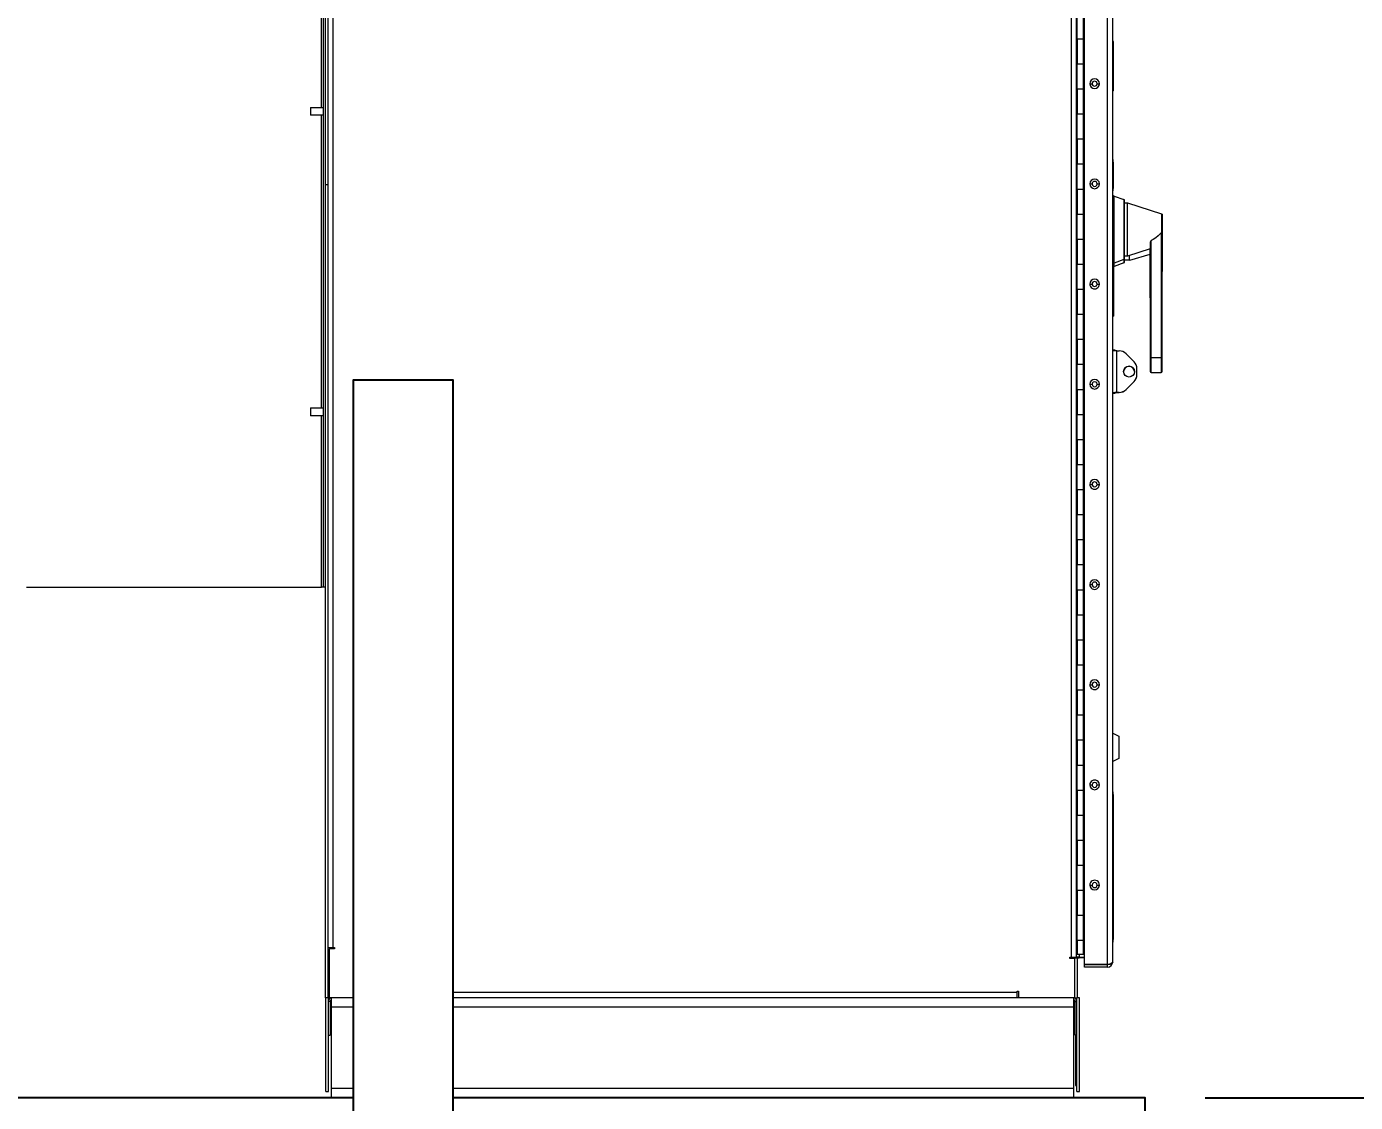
# Model space of a CAD drawing. Extents: x 1.3 to 36.8, y 1.2 to 24.4.
# Drawn here: x 10.109 to 11.215, y 20.621 to 21.516 of the extents above; entities that cross this region are included whole.
import ezdxf

# ---------------------------------------------------------------- set-up
doc = ezdxf.new("R2010")
doc.units = 0
doc.header["$LTSCALE"] = 96
doc.header["$MEASUREMENT"] = 0
doc.layers.add('Annotations', color=250, linetype='Continuous', lineweight=9)
doc.styles.add('Borrego', font='ARIALN.TTF')
doc.dimstyles.new('Borrego', dxfattribs={"dimtxt": 0.075, "dimasz": 0.1, "dimexe": 0.05, "dimexo": 0.05, "dimgap": 0.05, "dimtad": 0, "dimdec": 0, "dimzin": 0, "dimdsep": 46, "dimlunit": 3, "dimtxsty": 'Borrego', "dimcen": 0.05, "dimadec": 1, "dimazin": 0, "dimtfac": 1, "dimtdec": 0, "dimtofl": 0, "dimtmove": 0, "dimatfit": 3, "dimfxl": 1, "dimtolj": 1, "dimtzin": 0, "dimarcsym": 0})

# ---------------------------------------------------------------- blocks, each defined once
blk = doc.blocks.new('*D66')
at = {"layer": 'Annotations', "color": 0, "lineweight": -2}
for p, q in [((11.2082, 22.4716), (11.7337, 22.4716)), ((11.6837, 22.1693), (11.6837, 21.6817)), ((11.6837, 20.6457), (11.6837, 21.3356)), ((11.0896, 20.5457), (11.7337, 20.5457))]:
    blk.add_line(p, q, dxfattribs=at)
at = {"layer": 'Annotations', "color": 0}
for points in [[(11.6671, 22.3716), (11.7004, 22.3716), (11.6837, 22.4716)], [(11.6671, 20.6457), (11.7004, 20.6457), (11.6837, 20.5457)]]:
    blk.add_solid(points, dxfattribs=at)
at = {"layer": 'Defpoints', "color": 0}
for p in [(11.1582, 22.4716), (11.6837, 22.4716), (11.0396, 20.5457)]:
    blk.add_point(p, dxfattribs=at)
at = {"layer": 'Annotations', "color": 0, "lineweight": 9, "insert": (11.6837, 21.5086), "char_height": 0.0875, "attachment_point": 5, "rotation": 90, "style": 'Borrego'}
blk.add_mtext('\\A1;7\'-10"', dxfattribs=at)
blk = doc.blocks.new('*D70')
at = {"layer": 'Annotations', "color": 0, "lineweight": -2}
for p, q in [((11.4042, 20.7246), (11.4042, 20.8246)), ((11.0896, 20.6246), (11.4542, 20.6246)), ((11.0928, 20.5414), (11.4542, 20.5414)), ((11.4042, 20.4414), (11.4042, 20.3414))]:
    blk.add_line(p, q, dxfattribs=at)
at = {"layer": 'Annotations', "color": 0}
for points in [[(11.3875, 20.7246), (11.4208, 20.7246), (11.4042, 20.6246)], [(11.3875, 20.4414), (11.4208, 20.4414), (11.4042, 20.5414)]]:
    blk.add_solid(points, dxfattribs=at)
at = {"layer": 'Defpoints', "color": 0}
for p in [(11.0396, 20.6246), (11.0428, 20.5414), (11.4042, 20.5414)]:
    blk.add_point(p, dxfattribs=at)
at = {"layer": 'Annotations', "color": 0, "lineweight": 9, "insert": (11.4042, 20.9173), "char_height": 0.0875, "attachment_point": 5, "rotation": 90, "style": 'Borrego'}
blk.add_mtext('\\A1;4"', dxfattribs=at)

msp = doc.modelspace()

# ---------------------------------------------------------------- linework, layer by layer
at = {"color": 7, "linetype": 'Continuous', "lineweight": 15}
for p, q in [((10.3575, 22.0599), (10.3575, 21.38458)), ((10.35969, 22.0599), (10.35969, 21.38458)), ((10.36406, 20.74958), (10.36406, 22.06208)), ((10.98919, 20.73567), (10.98919, 22.03433)), ((11.00825, 20.73567), (11.00825, 22.03433)), ((11.01263, 20.73771), (11.01263, 22.03229)), ((10.35594, 21.04948), (10.35594, 22.02448)), ((10.97813, 22.02823), (10.97813, 20.74177)), ((10.9825, 20.74177), (10.9825, 22.02823)), ((10.35438, 21.44859), (10.35438, 21.69203)), ((10.98315, 21.50542), (10.98315, 21.52625)), ((10.98815, 21.52625), (10.98815, 21.50542)), ((10.98315, 21.50542), (10.9825, 21.50542)), ((10.98815, 21.50542), (10.98315, 21.50542)), ((10.98315, 21.50542), (10.98315, 21.48458)), ((10.98815, 21.50542), (10.98315, 21.50542)), ((10.98815, 21.50542), (10.98815, 21.48458)), ((11.01315, 21.50351), (11.01263, 21.50351)), ((11.01315, 21.4625), (11.01315, 21.50351)), ((10.98315, 21.48458), (10.9825, 21.48458)), ((10.98315, 21.46375), (10.98315, 21.48458)), ((10.98815, 21.48458), (10.98315, 21.48458)), ((10.98815, 21.48458), (10.98315, 21.48458)), ((10.98815, 21.48458), (10.98815, 21.46375)), ((10.98315, 21.46375), (10.9825, 21.46375)), ((10.98815, 21.46375), (10.98315, 21.46375)), ((10.98315, 21.46375), (10.98315, 21.44292)), ((10.98815, 21.46375), (10.98315, 21.46375)), ((10.98815, 21.46375), (10.98815, 21.44292)), ((11.01315, 21.4625), (11.01263, 21.4625)), ((10.3452, 21.44859), (10.35594, 21.44859)), ((10.3452, 21.44859), (10.3452, 21.44203)), ((10.35594, 21.44203), (10.3452, 21.44203)), ((10.35438, 21.19859), (10.35438, 21.44203)), ((10.98315, 21.44292), (10.9825, 21.44292)), ((10.98315, 21.42208), (10.98315, 21.44292)), ((10.98815, 21.44292), (10.98315, 21.44292)), ((10.98815, 21.44292), (10.98315, 21.44292)), ((10.98815, 21.44292), (10.98815, 21.42208)), ((10.98315, 21.42208), (10.9825, 21.42208)), ((10.98315, 21.42208), (10.98315, 21.40125)), ((10.98815, 21.42208), (10.98315, 21.42208)), ((10.98815, 21.42208), (10.98315, 21.42208)), ((10.98815, 21.42208), (10.98815, 21.40125)), ((11.01289, 21.40521), (11.01263, 21.40521)), ((11.01263, 21.40261), (11.01289, 21.40261)), ((11.01289, 21.40261), (11.01289, 21.40521)), ((11.01289, 21.40313), (11.01315, 21.40313)), ((11.01289, 21.39219), (11.01289, 21.40261)), ((11.01289, 21.40261), (11.01315, 21.40261)), ((11.01315, 21.40261), (11.01315, 21.40313)), ((11.01315, 21.39219), (11.01315, 21.40261)), ((10.98315, 21.40125), (10.9825, 21.40125)), ((10.98315, 21.38042), (10.98315, 21.40125)), ((10.98815, 21.40125), (10.98315, 21.40125)), ((10.98815, 21.40125), (10.98315, 21.40125)), ((10.98815, 21.40125), (10.98815, 21.38042)), ((11.01289, 21.39219), (11.01263, 21.39219)), ((11.01289, 21.38958), (11.01289, 21.39219)), ((11.01289, 21.39219), (11.01315, 21.39219)), ((11.01289, 21.39167), (11.01315, 21.39167)), ((11.01315, 21.39167), (11.01315, 21.39219)), ((11.01315, 21.38177), (11.01315, 21.39167)), ((10.3575, 21.38458), (10.35969, 21.38458)), ((10.3575, 21.38458), (10.35969, 21.38458)), ((10.3575, 21.38458), (10.3575, 20.70792)), ((10.35969, 21.38458), (10.35969, 20.70792)), ((10.98315, 21.38042), (10.9825, 21.38042)), ((10.98815, 21.38042), (10.98315, 21.38042)), ((10.98315, 21.38042), (10.98315, 21.35958)), ((10.98815, 21.38042), (10.98315, 21.38042)), ((10.98815, 21.38042), (10.98815, 21.35958)), ((11.01263, 21.38958), (11.01289, 21.38958)), ((11.01289, 21.38177), (11.01263, 21.38177)), ((11.01289, 21.38177), (11.01289, 21.38958)), ((11.01289, 21.37917), (11.01289, 21.38177)), ((11.01289, 21.38177), (11.01315, 21.38177)), ((11.01289, 21.38125), (11.01315, 21.38125)), ((11.01315, 21.38125), (11.01315, 21.38177)), ((11.01263, 21.37917), (11.01289, 21.37917)), ((11.01373, 21.37486), (11.02193, 21.37187)), ((11.01373, 21.34696), (11.01373, 21.37486)), ((11.02193, 21.37187), (11.02193, 21.32205)), ((11.02247, 21.34696), (11.02247, 21.3711)), ((11.02247, 21.36911), (11.02493, 21.36911)), ((11.02493, 21.36911), (11.05307, 21.35996)), ((11.02493, 21.34696), (11.02493, 21.36911)), ((10.98315, 21.35958), (10.9825, 21.35958)), ((10.98315, 21.33875), (10.98315, 21.35958)), ((10.98815, 21.35958), (10.98315, 21.35958)), ((10.98815, 21.35958), (10.98315, 21.35958)), ((10.98815, 21.35958), (10.98815, 21.33875)), ((11.05307, 21.35996), (11.05307, 21.34456)), ((11.05364, 21.35978), (11.05405, 21.35978)), ((11.05364, 21.35797), (11.05364, 21.35978)), ((11.05405, 21.35797), (11.05364, 21.35797)), ((11.05364, 21.35727), (11.05364, 21.35797)), ((11.05364, 21.34463), (11.05364, 21.35727)), ((11.05405, 21.35797), (11.05405, 21.35978)), ((11.05405, 21.31204), (11.05405, 21.35797)), ((11.01373, 21.31906), (11.01373, 21.34696)), ((11.02247, 21.32282), (11.02247, 21.34696)), ((11.02493, 21.32481), (11.02493, 21.34696)), ((10.98315, 21.33875), (10.9825, 21.33875)), ((10.98315, 21.33875), (10.98315, 21.31792)), ((10.98815, 21.33875), (10.98315, 21.33875)), ((10.98815, 21.33875), (10.98315, 21.33875)), ((10.98815, 21.33875), (10.98815, 21.31792)), ((11.04379, 21.33635), (11.04379, 21.24033)), ((11.04461, 21.24033), (11.04461, 21.33781)), ((11.05282, 21.34433), (11.05282, 21.24033)), ((11.05364, 21.24033), (11.05364, 21.34463)), ((11.02493, 21.32481), (11.02247, 21.32481)), ((11.04379, 21.33094), (11.02493, 21.32481)), ((11.04338, 21.32636), (11.02657, 21.32122)), ((11.02657, 21.32122), (11.02657, 21.32535)), ((11.04338, 21.33081), (11.04338, 21.30467)), ((10.98315, 21.31792), (10.9825, 21.31792)), ((10.98315, 21.29708), (10.98315, 21.31792)), ((10.98815, 21.31792), (10.98315, 21.31792)), ((10.98815, 21.31792), (10.98315, 21.31792)), ((10.98815, 21.31792), (10.98815, 21.29708)), ((11.01367, 21.275), (11.01367, 21.31904)), ((11.02193, 21.32205), (11.01373, 21.31906)), ((11.02193, 21.31934), (11.01373, 21.31635)), ((11.01373, 21.31635), (11.01373, 21.31906)), ((11.02193, 21.32205), (11.02193, 21.31934)), ((11.02247, 21.32011), (11.02247, 21.32282)), ((11.02657, 21.32153), (11.02247, 21.32153)), ((11.04338, 21.30467), (11.04338, 21.29088)), ((11.04379, 21.30467), (11.04338, 21.30467)), ((11.05405, 21.31204), (11.05364, 21.31204)), ((10.98315, 21.29708), (10.9825, 21.29708)), ((10.98315, 21.29708), (10.98315, 21.27625)), ((10.98815, 21.29708), (10.98315, 21.29708)), ((10.98815, 21.29708), (10.98315, 21.29708)), ((10.98815, 21.29708), (10.98815, 21.27625)), ((10.98315, 21.27625), (10.9825, 21.27625)), ((10.98315, 21.25542), (10.98315, 21.27625)), ((10.98815, 21.27625), (10.98315, 21.27625)), ((10.98815, 21.27625), (10.98315, 21.27625)), ((10.98815, 21.27625), (10.98815, 21.25542)), ((11.01367, 21.275), (11.01263, 21.275)), ((10.98315, 21.25542), (10.9825, 21.25542)), ((10.98815, 21.25542), (10.98315, 21.25542)), ((10.98315, 21.25542), (10.98315, 21.23458)), ((10.98815, 21.25542), (10.98315, 21.25542)), ((10.98815, 21.25542), (10.98815, 21.23458)), ((11.01263, 21.24685), (11.01427, 21.24685)), ((11.01427, 21.24685), (11.01427, 21.24608)), ((11.01591, 21.24608), (11.01263, 21.24608)), ((11.01591, 21.21153), (11.01591, 21.24608)), ((11.01591, 21.24608), (11.01789, 21.24608)), ((11.03032, 21.23705), (11.02369, 21.24367)), ((11.04379, 21.24033), (11.04461, 21.24033)), ((11.04379, 21.24033), (11.04379, 21.22885)), ((11.05282, 21.24033), (11.04461, 21.24033)), ((11.04461, 21.22803), (11.04461, 21.24033)), ((11.05282, 21.24033), (11.05364, 21.24033)), ((11.05282, 21.24033), (11.05282, 21.22803)), ((11.05364, 21.22885), (11.05364, 21.24033)), ((10.98315, 21.23458), (10.9825, 21.23458)), ((10.98315, 21.21375), (10.98315, 21.23458)), ((10.98815, 21.23458), (10.98315, 21.23458)), ((10.98815, 21.23458), (10.98315, 21.23458)), ((10.98815, 21.23458), (10.98815, 21.21375)), ((11.03272, 21.22636), (11.03272, 21.23125)), ((11.04461, 21.22803), (11.05282, 21.22803)), ((10.98315, 21.21375), (10.9825, 21.21375)), ((10.98815, 21.21375), (10.98315, 21.21375)), ((10.98315, 21.21375), (10.98315, 21.19292)), ((10.98815, 21.21375), (10.98315, 21.21375)), ((10.98815, 21.21375), (10.98815, 21.19292)), ((11.02369, 21.21393), (11.03032, 21.22056)), ((11.03032, 21.22051), (11.02369, 21.21388)), ((11.01263, 21.21153), (11.01591, 21.21153)), ((11.01427, 21.21076), (11.01263, 21.21076)), ((11.01427, 21.21071), (11.01263, 21.21071)), ((11.01427, 21.21153), (11.01427, 21.21076)), ((11.01591, 21.21148), (11.01427, 21.21148)), ((11.01427, 21.21076), (11.01427, 21.21071)), ((11.01591, 21.21153), (11.01789, 21.21153)), ((11.01591, 21.21153), (11.01591, 21.21148)), ((11.01789, 21.21148), (11.01591, 21.21148)), ((10.3452, 21.19859), (10.35594, 21.19859)), ((10.3452, 21.19859), (10.3452, 21.19203)), ((10.35594, 21.19203), (10.3452, 21.19203)), ((10.35438, 21.04948), (10.35438, 21.19203)), ((10.98315, 21.19292), (10.9825, 21.19292)), ((10.98315, 21.17208), (10.98315, 21.19292)), ((10.98815, 21.19292), (10.98315, 21.19292)), ((10.98815, 21.19292), (10.98315, 21.19292)), ((10.98815, 21.19292), (10.98815, 21.17208)), ((10.98315, 21.17208), (10.9825, 21.17208)), ((10.98815, 21.17208), (10.98315, 21.17208)), ((10.98315, 21.17208), (10.98315, 21.15125)), ((10.98815, 21.17208), (10.98315, 21.17208)), ((10.98815, 21.17208), (10.98815, 21.15125)), ((10.98315, 21.15125), (10.9825, 21.15125)), ((10.98315, 21.13042), (10.98315, 21.15125)), ((10.98815, 21.15125), (10.98315, 21.15125)), ((10.98815, 21.15125), (10.98315, 21.15125)), ((10.98815, 21.15125), (10.98815, 21.13042)), ((10.98315, 21.13042), (10.9825, 21.13042)), ((10.98815, 21.13042), (10.98315, 21.13042)), ((10.98315, 21.13042), (10.98315, 21.10958)), ((10.98815, 21.13042), (10.98315, 21.13042)), ((10.98815, 21.13042), (10.98815, 21.10958)), ((10.98315, 21.10958), (10.9825, 21.10958)), ((10.98315, 21.08875), (10.98315, 21.10958)), ((10.98815, 21.10958), (10.98315, 21.10958)), ((10.98815, 21.10958), (10.98315, 21.10958)), ((10.98815, 21.10958), (10.98815, 21.08875)), ((10.98315, 21.08875), (10.9825, 21.08875)), ((10.98815, 21.08875), (10.98315, 21.08875)), ((10.98315, 21.08875), (10.98315, 21.06792)), ((10.98815, 21.08875), (10.98315, 21.08875)), ((10.98815, 21.08875), (10.98815, 21.06792)), ((10.98315, 21.06792), (10.9825, 21.06792)), ((10.98315, 21.04708), (10.98315, 21.06792)), ((10.98815, 21.06792), (10.98315, 21.06792)), ((10.98815, 21.06792), (10.98315, 21.06792)), ((10.98815, 21.06792), (10.98815, 21.04708)), ((10.10906, 21.04948), (10.35438, 21.04948)), ((10.35594, 21.04948), (10.35438, 21.04948)), ((10.3575, 21.04948), (10.35594, 21.04948)), ((10.98315, 21.04708), (10.9825, 21.04708)), ((10.98315, 21.04708), (10.98315, 21.02625)), ((10.98815, 21.04708), (10.98315, 21.04708)), ((10.98815, 21.04708), (10.98315, 21.04708)), ((10.98815, 21.04708), (10.98815, 21.02625)), ((10.98315, 21.02625), (10.9825, 21.02625)), ((10.98315, 21.00542), (10.98315, 21.02625)), ((10.98815, 21.02625), (10.98315, 21.02625)), ((10.98815, 21.02625), (10.98315, 21.02625)), ((10.98815, 21.02625), (10.98815, 21.00542)), ((10.98315, 21.00542), (10.9825, 21.00542)), ((10.98315, 21.00542), (10.98315, 20.98458)), ((10.98815, 21.00542), (10.98315, 21.00542)), ((10.98815, 21.00542), (10.98315, 21.00542)), ((10.98815, 21.00542), (10.98815, 20.98458)), ((10.98315, 20.98458), (10.9825, 20.98458)), ((10.98315, 20.96375), (10.98315, 20.98458)), ((10.98815, 20.98458), (10.98315, 20.98458)), ((10.98815, 20.98458), (10.98315, 20.98458)), ((10.98815, 20.98458), (10.98815, 20.96375)), ((10.98315, 20.96375), (10.9825, 20.96375)), ((10.98315, 20.96375), (10.98315, 20.94292)), ((10.98815, 20.96375), (10.98315, 20.96375)), ((10.98815, 20.96375), (10.98315, 20.96375)), ((10.98815, 20.96375), (10.98815, 20.94292)), ((10.98315, 20.94292), (10.9825, 20.94292)), ((10.98315, 20.92208), (10.98315, 20.94292)), ((10.98815, 20.94292), (10.98315, 20.94292)), ((10.98815, 20.94292), (10.98315, 20.94292)), ((10.98815, 20.94292), (10.98815, 20.92208)), ((11.01263, 20.92802), (11.01783, 20.92559)), ((10.98315, 20.92208), (10.9825, 20.92208)), ((10.98315, 20.92208), (10.98315, 20.90125)), ((10.98815, 20.92208), (10.98315, 20.92208)), ((10.98815, 20.92208), (10.98315, 20.92208)), ((10.98815, 20.92208), (10.98815, 20.90125)), ((11.01783, 20.92559), (11.01783, 20.90701)), ((11.01783, 20.90701), (11.01263, 20.90458)), ((11.01783, 20.90696), (11.01263, 20.90453)), ((11.01783, 20.90701), (11.01783, 20.90696)), ((10.98315, 20.90125), (10.9825, 20.90125)), ((10.98315, 20.88042), (10.98315, 20.90125)), ((10.98815, 20.90125), (10.98315, 20.90125)), ((10.98815, 20.90125), (10.98315, 20.90125)), ((10.98815, 20.90125), (10.98815, 20.88042)), ((10.98315, 20.88042), (10.9825, 20.88042)), ((10.98315, 20.88042), (10.98315, 20.85958)), ((10.98815, 20.88042), (10.98315, 20.88042)), ((10.98815, 20.88042), (10.98315, 20.88042)), ((10.98815, 20.88042), (10.98815, 20.85958)), ((11.01289, 20.87917), (11.01263, 20.87917)), ((11.01263, 20.87527), (11.01289, 20.87527)), ((11.01289, 20.87527), (11.01289, 20.87917)), ((11.01289, 20.87708), (11.01315, 20.87708)), ((11.01289, 20.75806), (11.01289, 20.87527)), ((11.01289, 20.87527), (11.01315, 20.87527)), ((11.01315, 20.87527), (11.01315, 20.87708)), ((11.01315, 20.75806), (11.01315, 20.87527)), ((10.98315, 20.85958), (10.9825, 20.85958)), ((10.98315, 20.83875), (10.98315, 20.85958)), ((10.98815, 20.85958), (10.98315, 20.85958)), ((10.98815, 20.85958), (10.98315, 20.85958)), ((10.98815, 20.85958), (10.98815, 20.83875)), ((10.98315, 20.83875), (10.9825, 20.83875)), ((10.98315, 20.83875), (10.98315, 20.81792)), ((10.98815, 20.83875), (10.98315, 20.83875)), ((10.98815, 20.83875), (10.98315, 20.83875)), ((10.98815, 20.83875), (10.98815, 20.81792)), ((10.98315, 20.81792), (10.9825, 20.81792)), ((10.98315, 20.79708), (10.98315, 20.81792)), ((10.98815, 20.81792), (10.98315, 20.81792)), ((10.98815, 20.81792), (10.98315, 20.81792)), ((10.98815, 20.81792), (10.98815, 20.79708)), ((10.98315, 20.79708), (10.9825, 20.79708)), ((10.98315, 20.79708), (10.98315, 20.77625)), ((10.98815, 20.79708), (10.98315, 20.79708)), ((10.98815, 20.79708), (10.98315, 20.79708)), ((10.98815, 20.79708), (10.98815, 20.77625)), ((10.98315, 20.77625), (10.9825, 20.77625)), ((10.98315, 20.75542), (10.98315, 20.77625)), ((10.98815, 20.77625), (10.98315, 20.77625)), ((10.98815, 20.77625), (10.98315, 20.77625)), ((10.98815, 20.77625), (10.98815, 20.75542)), ((10.35969, 20.74958), (10.36406, 20.74958)), ((10.36406, 20.74958), (10.36516, 20.74958)), ((10.36516, 20.74958), (10.36516, 20.74849)), ((10.98315, 20.75542), (10.9825, 20.75542)), ((10.98315, 20.75542), (10.98315, 20.74375)), ((10.98815, 20.75542), (10.98315, 20.75542)), ((10.98815, 20.75542), (10.98315, 20.75542)), ((10.98815, 20.75542), (10.98815, 20.74375)), ((11.01289, 20.75806), (11.01263, 20.75806)), ((11.01263, 20.75417), (11.01289, 20.75417)), ((11.01289, 20.75417), (11.01289, 20.75806)), ((11.01289, 20.75806), (11.01315, 20.75806)), ((11.01289, 20.75625), (11.01315, 20.75625)), ((11.01315, 20.75625), (11.01315, 20.75806)), ((10.36067, 20.74849), (10.36067, 20.70792)), ((10.36516, 20.74849), (10.36067, 20.74849)), ((10.97703, 20.74068), (10.97703, 20.74177)), ((10.97703, 20.74177), (10.97813, 20.74177)), ((10.98094, 20.74068), (10.97703, 20.74068)), ((10.97813, 20.74177), (10.9825, 20.74177)), ((10.98021, 20.74167), (10.98021, 20.74068)), ((10.98031, 20.74177), (10.98031, 20.74125)), ((10.98031, 20.74177), (10.98031, 20.74125)), ((10.98031, 20.74125), (10.98094, 20.74125)), ((10.98094, 20.74177), (10.98094, 20.74115)), ((10.98094, 20.74115), (10.98313, 20.74115)), ((10.98094, 20.74115), (10.98094, 20.74068)), ((10.98094, 20.74068), (10.98094, 20.70792)), ((10.98315, 20.74375), (10.9825, 20.74375)), ((10.98469, 20.74177), (10.9825, 20.74177)), ((10.98313, 20.74177), (10.98313, 20.74115)), ((10.98313, 20.74125), (10.98469, 20.74125)), ((10.98313, 20.74115), (10.98313, 20.70792)), ((10.98815, 20.74375), (10.98315, 20.74375)), ((10.98469, 20.74375), (10.98469, 20.74177)), ((10.98469, 20.74177), (10.98919, 20.74177)), ((10.98469, 20.74177), (10.98469, 20.74125)), ((10.98919, 20.74125), (10.98469, 20.74125)), ((10.98919, 20.74375), (10.98815, 20.74375)), ((10.98919, 20.73567), (11.00825, 20.73567)), ((11.00002, 20.73552), (10.98919, 20.73552)), ((10.98919, 20.73333), (10.98919, 20.73552)), ((11.00825, 20.73333), (10.98919, 20.73333)), ((11.00002, 20.73552), (11.00002, 20.73567)), ((11.01044, 20.73552), (11.00002, 20.73552)), ((11.00825, 20.73333), (11.00825, 20.73552)), ((11.01044, 20.73594), (11.01044, 20.73552)), ((10.3575, 20.70792), (10.35792, 20.70792)), ((10.3601, 20.70792), (10.35792, 20.70792)), ((10.35792, 20.62979), (10.35792, 20.70792)), ((10.3601, 20.62979), (10.3601, 20.70792)), ((10.38063, 20.70792), (10.36067, 20.70792)), ((10.36271, 20.7), (10.36271, 20.70792)), ((10.93302, 20.71229), (10.46396, 20.71229)), ((10.93302, 20.70792), (10.46396, 20.70792)), ((10.93302, 20.71229), (10.93302, 20.71339)), ((10.93302, 20.71339), (10.93411, 20.71339)), ((10.93302, 20.70792), (10.93302, 20.71229)), ((10.93411, 20.70792), (10.93302, 20.70792)), ((10.93411, 20.71339), (10.93411, 20.70792)), ((10.98094, 20.70792), (10.93411, 20.70792)), ((10.98021, 20.7), (10.98021, 20.70792)), ((10.98094, 20.70792), (10.98281, 20.70792)), ((10.98156, 20.70792), (10.98156, 20.70729)), ((10.985, 20.70792), (10.98281, 20.70792)), ((10.98281, 20.62979), (10.98281, 20.70792)), ((10.985, 20.62979), (10.985, 20.70792)), ((10.36167, 20.70479), (10.3601, 20.70479)), ((10.36167, 20.70479), (10.36167, 20.67667)), ((10.36271, 20.6325), (10.36271, 20.7)), ((10.38063, 20.7), (10.36271, 20.7)), ((10.98021, 20.7), (10.46396, 20.7)), ((10.98021, 20.6325), (10.98021, 20.7)), ((10.98125, 20.67667), (10.98125, 20.70479)), ((10.98125, 20.70479), (10.98281, 20.70479)), ((10.3601, 20.67667), (10.36167, 20.67667)), ((10.98281, 20.67667), (10.98125, 20.67667)), ((10.98156, 20.67667), (10.98156, 20.635)), ((10.35792, 20.62979), (10.3601, 20.62979)), ((10.36271, 20.62458), (10.36271, 20.6325)), ((10.38063, 20.6325), (10.36271, 20.6325)), ((10.98021, 20.6325), (10.46396, 20.6325)), ((10.98021, 20.62458), (10.98021, 20.6325)), ((10.98156, 20.635), (10.98281, 20.635)), ((10.98281, 20.62979), (10.985, 20.62979)), ((10.38063, 20.62458), (10.36271, 20.62458)), ((10.98021, 20.62458), (10.46396, 20.62458))]:
    msp.add_line(p, q, dxfattribs=at)
for points in [[(11.05282, 21.34433), (11.05243, 21.34377), (11.05043, 21.34169), (11.04838, 21.34012), (11.04621, 21.33873), (11.04461, 21.33781)], [(11.05307, 21.34456), (11.05331, 21.34457), (11.0535, 21.34459), (11.05361, 21.34461), (11.05364, 21.34463), (11.05364, 21.34463)]]:
    msp.add_lwpolyline(points, dxfattribs=at)
for points in [[(10.46396, 20.51977), (10.46396, 21.22156), (10.38063, 21.22156), (10.38063, 20.51666)], [(9.63063, 20.62458), (9.17229, 20.62458), (9.17229, 20.47156), (11.03958, 20.54125), (11.03958, 20.62458), (10.46396, 20.62458)], [(10.38063, 20.62458), (9.71396, 20.62458)]]:
    msp.add_lwpolyline(points)
msp.add_circle((11.02616, 21.2288), 0.00451, dxfattribs=at)
for centre, radius, start, end in [((10.99752, 21.46833), 0.00401, 0.13697, 180), ((10.99752, 21.46833), 0.00401, 180, 359.94054), ((10.99752, 21.46833), 0.00208, 0.14872, 180), ((10.99752, 21.46833), 0.00208, 180.1487, 0), ((10.99752, 21.385), 0.00401, 0, 179.81114), ((10.99752, 21.385), 0.00401, 180.13697, 0), ((10.99752, 21.385), 0.00208, 0.14869, 180), ((10.99752, 21.385), 0.00208, 180, 0.14426), ((11.01345, 21.37409), 0.00082, 70, 180), ((11.02165, 21.3711), 0.00082, 0, 70), ((11.05282, 21.35918), 0.00082, 0, 72), ((11.04574, 21.33622), 0.00195, 125.24644, 176.2063), ((11.05317, 21.3442), 0.00038, 105.55031, 159.30463), ((11.01345, 21.31983), 0.00082, 180, 290), ((11.01345, 21.31712), 0.00082, 285.66427, 290), ((11.02165, 21.32282), 0.00082, 290, 0), ((11.02165, 21.32011), 0.00082, 290, 0), ((10.99752, 21.30167), 0.00401, 0.13697, 180), ((10.99752, 21.30167), 0.00208, 0.14872, 180), ((10.99752, 21.30167), 0.00401, 179.86302, 0), ((10.99752, 21.30167), 0.00208, 180.1487, 0), ((11.0442, 21.29088), 0.00082, 180, 240), ((11.01789, 21.23787), 0.0082, 45, 90), ((11.02452, 21.23125), 0.0082, 0, 45), ((11.02616, 21.22875), 0.00451, 90, 179.66935), ((11.02616, 21.22875), 0.00451, 0.33065, 90), ((11.02452, 21.22636), 0.0082, 315, 0), ((11.02452, 21.22631), 0.0082, 315, 0), ((11.04461, 21.22885), 0.00082, 180, 270), ((11.05282, 21.22885), 0.00082, 270, 0), ((10.99752, 21.21833), 0.00401, 0.13697, 180), ((10.99752, 21.21833), 0.00401, 180.13697, 0), ((10.99752, 21.21833), 0.00208, 0, 180.14426), ((10.99752, 21.21833), 0.00208, 180, 0.14426), ((11.01789, 21.21973), 0.0082, 270, 315), ((11.01789, 21.21968), 0.0082, 270, 315), ((10.99752, 21.135), 0.00401, 0, 179.90806), ((10.99752, 21.135), 0.00208, 0.1487, 180), ((10.99752, 21.135), 0.00401, 179.86303, 0), ((10.99752, 21.135), 0.00208, 179.97451, 0), ((10.99752, 21.05167), 0.00401, 0, 179.90806), ((10.99752, 21.05167), 0.00401, 179.86303, 0), ((10.99752, 21.05167), 0.00208, 0.02553, 180), ((10.99752, 21.05167), 0.00208, 179.9745, 0), ((10.99752, 20.96833), 0.00401, 0, 179.90806), ((10.99752, 20.96833), 0.00208, 0.02551, 180), ((10.99752, 20.96833), 0.00401, 179.86303, 0), ((10.99752, 20.96833), 0.00208, 179.97449, 0), ((10.99752, 20.885), 0.00401, 359.86303, 180), ((10.99752, 20.885), 0.00401, 180.13697, 0), ((10.99752, 20.885), 0.00208, 359.97451, 180), ((10.99752, 20.885), 0.00208, 180.02553, 0), ((10.99752, 20.80167), 0.00401, 359.86303, 180), ((10.99752, 20.80167), 0.00401, 180, 359.90806), ((10.99752, 20.80167), 0.00208, 359.97451, 180), ((10.99752, 20.80167), 0.00208, 180.02553, 0), ((11.00825, 20.73771), 0.00437, 270, 0), ((10.36323, 20.70479), 0.00312, 99.59407, 180), ((10.36323, 20.70479), 0.00156, 109.47122, 180), ((10.97969, 20.70479), 0.00312, 0, 80.40593), ((10.97969, 20.70479), 0.00156, 0, 70.52878)]:
    msp.add_arc(centre, radius, start, end, dxfattribs=at)
at = {"color": 7, "linetype": 'Continuous', "lineweight": 15, "extrusion": (0, 0, -1)}
msp.add_ellipse((11.00825, 20.73771), major_axis=(-0.00437, 0), ratio=0.4663282, start_param=3.1415927, end_param=4.712389, dxfattribs=at)
at = {"color": 7, "linetype": 'Continuous', "lineweight": 15}
for points, knots in [([(10.99351, 21.46833), (10.99358, 21.46833), (10.99371, 21.46833), (10.99423, 21.46833), (10.99483, 21.46833), (10.99524, 21.46833), (10.99544, 21.46833)], [0, 0, 0, 0, 0.2727676, 0.5617951, 0.7872369, 1, 1, 1, 1]), ([(10.9996, 21.46833), (10.99986, 21.46833), (11.00039, 21.46833), (11.00099, 21.46833), (11.00139, 21.46833), (11.00149, 21.46833), (11.00153, 21.46833)], [0, 0, 0, 0, 0.272761, 0.5617807, 0.7872328, 1, 1, 1, 1]), ([(10.99351, 21.385), (10.99358, 21.385), (10.99371, 21.385), (10.99423, 21.385), (10.99483, 21.385), (10.99524, 21.385), (10.99544, 21.385)], [0, 0, 0, 0, 0.2727676, 0.5617951, 0.7872369, 1, 1, 1, 1]), ([(10.9996, 21.385), (10.99986, 21.385), (11.00039, 21.385), (11.00099, 21.385), (11.00139, 21.385), (11.00149, 21.385), (11.00153, 21.385)], [0, 0, 0, 0, 0.272761, 0.5617807, 0.7872328, 1, 1, 1, 1]), ([(10.99351, 21.30167), (10.99358, 21.30167), (10.99371, 21.30167), (10.99423, 21.30167), (10.99483, 21.30167), (10.99524, 21.30167), (10.99544, 21.30167)], [0, 0, 0, 0, 0.2727676, 0.5617951, 0.7872369, 1, 1, 1, 1]), ([(10.9996, 21.30167), (10.99986, 21.30167), (11.00039, 21.30167), (11.00099, 21.30167), (11.00139, 21.30167), (11.00149, 21.30167), (11.00153, 21.30167)], [0, 0, 0, 0, 0.272761, 0.5617807, 0.7872328, 1, 1, 1, 1]), ([(10.99351, 21.21833), (10.99358, 21.21833), (10.99371, 21.21833), (10.99423, 21.21833), (10.99483, 21.21833), (10.99524, 21.21833), (10.99544, 21.21833)], [0, 0, 0, 0, 0.2727676, 0.5617951, 0.7872369, 1, 1, 1, 1]), ([(10.9996, 21.21833), (10.99986, 21.21833), (11.00039, 21.21833), (11.00099, 21.21833), (11.00139, 21.21833), (11.00149, 21.21833), (11.00153, 21.21833)], [0, 0, 0, 0, 0.272761, 0.5617807, 0.7872328, 1, 1, 1, 1]), ([(10.99351, 21.135), (10.99358, 21.135), (10.99371, 21.135), (10.99423, 21.135), (10.99483, 21.135), (10.99524, 21.135), (10.99544, 21.135)], [0, 0, 0, 0, 0.2727676, 0.5617951, 0.7872369, 1, 1, 1, 1]), ([(10.9996, 21.135), (10.99986, 21.135), (11.00039, 21.135), (11.00099, 21.135), (11.00139, 21.135), (11.00149, 21.135), (11.00153, 21.135)], [0, 0, 0, 0, 0.272761, 0.5617807, 0.7872328, 1, 1, 1, 1]), ([(10.99351, 21.05167), (10.99358, 21.05167), (10.99371, 21.05167), (10.99423, 21.05167), (10.99483, 21.05167), (10.99524, 21.05167), (10.99544, 21.05167)], [0, 0, 0, 0, 0.2727676, 0.5617951, 0.7872369, 1, 1, 1, 1]), ([(10.9996, 21.05167), (10.99986, 21.05167), (11.00039, 21.05167), (11.00099, 21.05167), (11.00139, 21.05167), (11.00149, 21.05167), (11.00153, 21.05167)], [0, 0, 0, 0, 0.272761, 0.5617807, 0.7872328, 1, 1, 1, 1]), ([(10.99351, 20.96833), (10.99358, 20.96833), (10.99371, 20.96833), (10.99423, 20.96833), (10.99483, 20.96833), (10.99524, 20.96833), (10.99544, 20.96833)], [0, 0, 0, 0, 0.2727676, 0.5617951, 0.7872369, 1, 1, 1, 1]), ([(10.9996, 20.96833), (10.99986, 20.96833), (11.00039, 20.96833), (11.00099, 20.96833), (11.00139, 20.96833), (11.00149, 20.96833), (11.00153, 20.96833)], [0, 0, 0, 0, 0.272761, 0.5617807, 0.7872328, 1, 1, 1, 1]), ([(10.99351, 20.885), (10.99358, 20.885), (10.99371, 20.885), (10.99423, 20.885), (10.99483, 20.885), (10.99524, 20.885), (10.99544, 20.885)], [0, 0, 0, 0, 0.2727676, 0.5617951, 0.7872369, 1, 1, 1, 1]), ([(10.9996, 20.885), (10.99986, 20.885), (11.00039, 20.885), (11.00099, 20.885), (11.00139, 20.885), (11.00149, 20.885), (11.00153, 20.885)], [0, 0, 0, 0, 0.272761, 0.5617807, 0.7872328, 1, 1, 1, 1]), ([(10.99351, 20.80167), (10.99358, 20.80167), (10.99371, 20.80167), (10.99423, 20.80167), (10.99483, 20.80167), (10.99524, 20.80167), (10.99544, 20.80167)], [0, 0, 0, 0, 0.2727676, 0.5617951, 0.7872369, 1, 1, 1, 1]), ([(10.9996, 20.80167), (10.99986, 20.80167), (11.00039, 20.80167), (11.00099, 20.80167), (11.00139, 20.80167), (11.00149, 20.80167), (11.00153, 20.80167)], [0, 0, 0, 0, 0.272761, 0.5617807, 0.7872328, 1, 1, 1, 1])]:
    msp.add_open_spline(points, degree=3, knots=knots, dxfattribs=at)

# ---------------------------------------------------------------- dimensions: what is measured, and where the dimension line sits
at = {"layer": 'Annotations', "lineweight": 9}
dim = msp.add_linear_dim(base=(11.68373, 22.47156), p1=(11.03958, 20.54572), p2=(11.15821, 22.47156), angle=90, text='7\'-10"', dimstyle='Borrego', override={"dimscale": 1, "dimtxt": 0.0875, "dimlfac": 48.000002, "dimtix": 0, "dimtofl": 0, "dimtmove": 0, "dimatfit": 3}, dxfattribs=at)
dim.commit()
dim.dimension.update_dxf_attribs({"geometry": '*D66', "text_midpoint": (11.68373, 21.50864)})
dim = msp.add_linear_dim(base=(11.40416, 20.54138), p1=(11.03958, 20.62458), p2=(11.04281, 20.54138), angle=90, dimstyle='Borrego', override={"dimscale": 1, "dimtxt": 0.0875, "dimlfac": 48.000002, "dimtix": 0, "dimtofl": 0, "dimtmove": 0, "dimatfit": 3}, dxfattribs=at)
dim.commit()
dim.dimension.update_dxf_attribs({"geometry": '*D70', "text_midpoint": (11.40416, 20.91732), "dimtype": 160})

doc.saveas('drawing.dxf')
